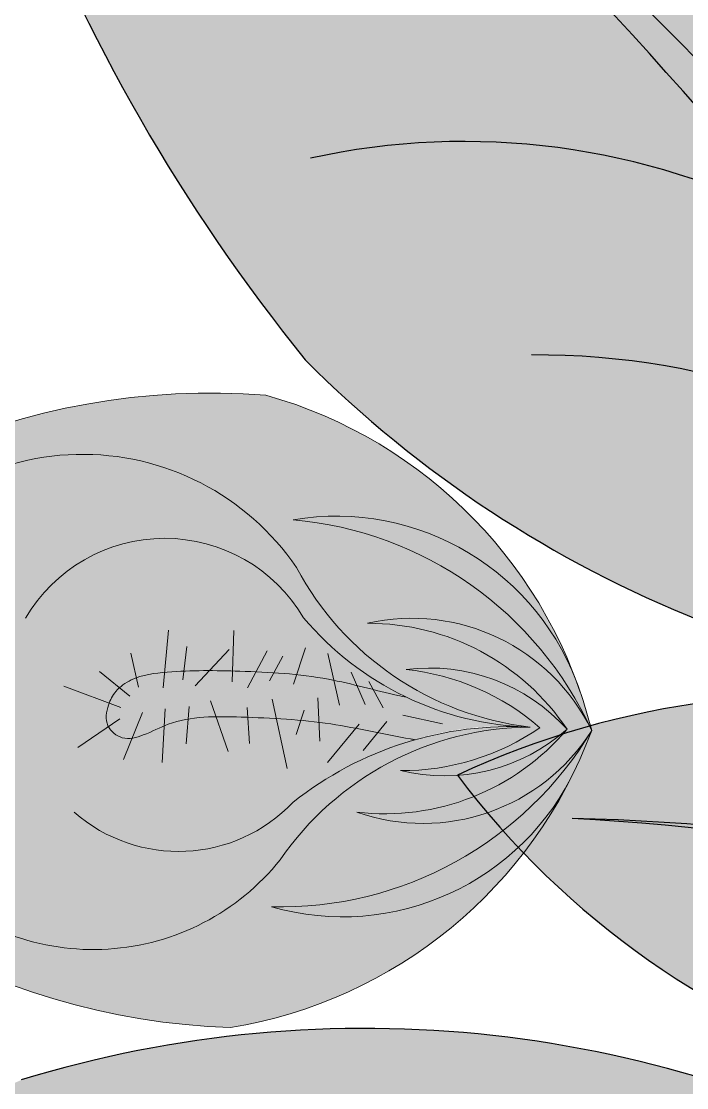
# Model space of a CAD drawing. Header units: inches. Extents: x 9636 to 21597, y -10243 to 557.
# Drawn here: x 14527.56 to 14532.11, y -8230.63 to -8223.33 of the extents above; entities that cross this region are included whole.
import ezdxf

# ---------------------------------------------------------------- set-up
doc = ezdxf.new("R2010")
doc.units = ezdxf.units.IN
doc.header["$MEASUREMENT"] = 0
doc.layers.add('MESA', color=7, linetype='Continuous')

# ---------------------------------------------------------------- blocks, each defined once
blk = doc.blocks.new('FF')
at = {"layer": 'MESA', "ltscale": 0.8}
h = blk.add_hatch(color=85, dxfattribs=at)
h.dxf.hatch_style = 1
h.set_gradient(color1=(103, 159, 96), color2=(179, 207, 175), one_color=1, tint=0.75, name='INVCURVED')
h.paths.add_polyline_path([(14529.50022394936, -8225.644023433368, 0.1995123331975758), (14535.16420292028, -8227.995443963668, 0.0967495278531692), (14527.75925537147, -8219.813738944062, -0.08665420676483183), (14535.45372855472, -8227.537668450286, 0.1924888780828612), (14533.69226376024, -8221.87270154059, 0.1586077411667837), (14526.70170205309, -8218.317799556564, 0.1586077411660197)])
h = blk.add_hatch(color=85, dxfattribs=at)
h.dxf.hatch_style = 1
h.set_gradient(color1=(103, 159, 96), color2=(52, 80, 48), one_color=1, tint=0.25)
h.paths.add_polyline_path([(14527.7592553715, -8219.813738944084, -0.09674952785286056), (14535.16420292028, -8227.995443963668, 0.007527451123012324), (14535.40475257497, -8227.991737581626, 0.01429188129494994), (14535.45372855472, -8227.537668450286, 0.08665420676455064)])
h = blk.add_hatch(color=7, dxfattribs=at)
h.dxf.hatch_style = 1
h.set_gradient(color1=(237, 238, 238), one_color=1, tint=1)
h.paths.add_polyline_path([(14524.96600165513, -8227.819669078335, 0.2569091805170801), (14528.98900543693, -8230.216652751149, 0.2403030205165218), (14531.3235252603, -8228.500948068857, -0.3583807301859824), (14529.26858040802, -8229.389236897838, 0.2702333190890776), (14531.46217274992, -8228.182715122774, -0.3489770048102109), (14529.85445790323, -8228.741801504266, 0.2509502793129825), (14531.29322182509, -8228.173273104465, -0.2453890551403372), (14530.15174630466, -8228.456831300247, 0.1532458537889449), (14531.10766973848, -8228.16290331125, 0.1518402250092038), (14530.19957073152, -8227.765286836937, 0.00137366511991412), (14530.19044963599, -8227.76429252669, -0.245389055139057), (14531.29322182509, -8228.173273104554, 0.2509502793127925), (14529.92676508013, -8227.447971699348, -0.3489770048638718), (14531.46217275005, -8228.18271512264, 0.2702333191166405), (14529.41667593002, -8226.739286940676, -0.358380731124288), (14531.35984751693, -8227.851015142047, 0.240303021013481), (14529.23103613307, -8225.885872021201, 0.2569091805174252)])
edge = h.paths.add_edge_path(flags=16)
edge.add_arc((14530.90453244188, -8230.550765652404), 2.395479541308427, 446.7173154919077, 448.2166761776727, ccw=False)
edge.add_arc((14531.10381440338, -8226.046005718108), 2.114123560077596, 266.61753816552715, 268.3164535038803, ccw=False)
edge.add_arc((14530.90453244187, -8230.550765652406), 2.395479541308427, 448.2166761773175, 465.7757488013953)
edge.add_spline(control_points=[(14530.24884420971, -8228.24475202688), (14530.23975895603, -8228.243283068805), (14530.15498543041, -8228.229261266188), (14530.07071283188, -8228.21239022666), (14529.99562777698, -8228.197169506917)], knot_values=[0.2471511740125481, 0.2471511740125481, 0.2471511740125481, 0.2471511740125481, 0.247785628570655, 0.2530743171580143, 0.2530743171580143, 0.2530743171580143, 0.2530743171580143], degree=3, periodic=0)
edge.add_spline(control_points=[(14529.99562777698, -8228.197169506917), (14529.94572366115, -8228.187053291886), (14529.89589054417, -8228.17686780631), (14529.84605836385, -8228.16723392283)], knot_values=[0.2436361292652643, 0.2436361292652643, 0.2436361292652643, 0.2436361292652643, 0.2471511740125481, 0.2471511740125481, 0.2471511740125481, 0.2471511740125481], degree=3, periodic=0)
edge.add_spline(control_points=[(14529.84605836385, -8228.16723392283), (14529.78910293309, -8228.156222925925), (14529.70538157094, -8228.141096237878), (14529.62143681522, -8228.12952966548), (14529.59456308693, -8228.126155203008)], knot_values=[0.2377304945037521, 0.2377304945037521, 0.2377304945037521, 0.2377304945037521, 0.2417479965750198, 0.2436361292652643, 0.2436361292652643, 0.2436361292652643, 0.2436361292652643], degree=3, periodic=0)
edge.add_spline(control_points=[(14529.59456308693, -8228.126155203008), (14529.55311424142, -8228.120950581897), (14529.51158177755, -8228.116515686503), (14529.46992050913, -8228.112702497809)], knot_values=[0.2348183224622999, 0.2348183224622999, 0.2348183224622999, 0.2348183224622999, 0.2377304945037521, 0.2377304945037521, 0.2377304945037521, 0.2377304945037521], degree=3, periodic=0)
edge.add_spline(control_points=[(14529.46992050913, -8228.112702497809), (14529.41430752933, -8228.107612331476), (14529.35846503055, -8228.103629994583), (14529.30228553051, -8228.100403401288)], knot_values=[0.2309309092598198, 0.2309309092598198, 0.2309309092598198, 0.2309309092598198, 0.2348183224622999, 0.2348183224622999, 0.2348183224622999, 0.2348183224622999], degree=3, periodic=0)
edge.add_spline(control_points=[(14529.30228553051, -8228.100403401288), (14529.23783102162, -8228.096701544093), (14529.17293292206, -8228.093994463006), (14529.10742891515, -8228.091750447988)], knot_values=[0.2264708961110354, 0.2264708961110354, 0.2264708961110354, 0.2264708961110354, 0.2309309092598199, 0.2309309092598199, 0.2309309092598199, 0.2309309092598199], degree=3, periodic=0)
edge.add_spline(control_points=[(14529.10742891515, -8228.091750447988), (14529.09195990291, -8228.091220515586), (14529.01917683438, -8228.088853813351), (14528.94560185418, -8228.086901973918), (14528.88818556543, -8228.087841883986)], knot_values=[0.2215260703448321, 0.2215260703448321, 0.2215260703448321, 0.2215260703448321, 0.222579318859487, 0.2264708961110354, 0.2264708961110354, 0.2264708961110354, 0.2264708961110354], degree=3, periodic=0)
edge.add_spline(control_points=[(14528.88818556543, -8228.087841883986), (14528.82388143917, -8228.088894548608), (14528.7601884306, -8228.093052912474), (14528.69847999759, -8228.103434279306)], knot_values=[0.2171676473178, 0.2171676473178, 0.2171676473178, 0.2171676473178, 0.2215260703448321, 0.2215260703448321, 0.2215260703448321, 0.2215260703448321], degree=3, periodic=0)
edge.add_spline(control_points=[(14528.69847999759, -8228.103434279306), (14528.65176904112, -8228.111292582467), (14528.59646726122, -8228.12515513585), (14528.54371707212, -8228.146259032783), (14528.5344786132, -8228.150128706555)], knot_values=[0.2131642620453263, 0.2131642620453263, 0.2131642620453263, 0.2131642620453263, 0.2164634238997696, 0.2171676473178, 0.2171676473178, 0.2171676473178, 0.2171676473178], degree=3, periodic=0)
edge.add_spline(control_points=[(14528.5344786132, -8228.150128706555), (14528.48732577555, -8228.16987941399), (14528.41824418655, -8228.205623795837), (14528.34010760706, -8228.2306491872), (14528.31410878276, -8228.23436234768)], knot_values=[0.2077773224475375, 0.2077773224475375, 0.2077773224475375, 0.2077773224475375, 0.2113716592103856, 0.2131642620453263, 0.2131642620453263, 0.2131642620453263, 0.2131642620453263], degree=3, periodic=0)
edge.add_spline(control_points=[(14528.31410878276, -8228.23436234768), (14528.29163729929, -8228.237571732205), (14528.22881162099, -8228.236906482654), (14528.17107538392, -8228.191988684284), (14528.1522778909, -8228.15601859155)], knot_values=[0.203445163018474, 0.203445163018474, 0.203445163018474, 0.203445163018474, 0.2049945578871382, 0.2077773224475375, 0.2077773224475375, 0.2077773224475375, 0.2077773224475375], degree=3, periodic=0)
edge.add_spline(control_points=[(14528.1522778909, -8228.15601859155), (14528.15113702227, -8228.153835473277), (14528.12925486851, -8228.108800449989), (14528.13755075038, -8228.048996676715), (14528.1556484916, -8227.99874117463), (14528.15728266962, -8227.994473667037)], knot_values=[0.1996944706411438, 0.1996944706411438, 0.1996944706411438, 0.1996944706411438, 0.1998633638435843, 0.2031371852270858, 0.203445163018474, 0.203445163018474, 0.203445163018474, 0.203445163018474], degree=3, periodic=0)
edge.add_spline(control_points=[(14528.15728266962, -8227.994473667037), (14528.16867427088, -8227.964725534326), (14528.18945503012, -8227.927583220275), (14528.2191354475, -8227.89721775661), (14528.22764591185, -8227.889528622558)], knot_values=[0.1967564236367511, 0.1967564236367511, 0.1967564236367511, 0.1967564236367511, 0.1989032889930779, 0.1996944706411438, 0.1996944706411438, 0.1996944706411438, 0.1996944706411438], degree=3, periodic=0)
edge.add_spline(control_points=[(14528.22764591185, -8227.889528622558), (14528.25158754739, -8227.86789755313), (14528.29081075691, -8227.843041098218), (14528.33249942794, -8227.825587958025), (14528.34455354052, -8227.821135742463)], knot_values=[0.1936429904609736, 0.1936429904609736, 0.1936429904609736, 0.1936429904609736, 0.1958687424163022, 0.1967564236367511, 0.1967564236367511, 0.1967564236367511, 0.1967564236367511], degree=3, periodic=0)
edge.add_spline(control_points=[(14528.34455354052, -8227.821135742463), (14528.40576302395, -8227.79852787209), (14528.47130742369, -8227.789428935363), (14528.53695778216, -8227.783638493853)], knot_values=[0.1891354409754396, 0.1891354409754396, 0.1891354409754396, 0.1891354409754396, 0.1936429904609736, 0.1936429904609736, 0.1936429904609736, 0.1936429904609736], degree=3, periodic=0)
edge.add_spline(control_points=[(14528.53695778216, -8227.783638493853), (14528.54292736022, -8227.783111969802), (14528.58725441503, -8227.779405941064), (14528.63145450435, -8227.776785063252), (14528.66962842016, -8227.775181355813)], knot_values=[0.1860923947748148, 0.1860923947748148, 0.1860923947748148, 0.1860923947748148, 0.186502265629451, 0.1891354409754396, 0.1891354409754396, 0.1891354409754396, 0.1891354409754396], degree=3, periodic=0)
edge.add_spline(control_points=[(14528.66962842016, -8227.775181355813), (14528.727758418, -8227.772739282273), (14528.78571955824, -8227.771837280916), (14528.84359039272, -8227.771951504757)], knot_values=[0.1820826809719926, 0.1820826809719926, 0.1820826809719926, 0.1820826809719926, 0.1860923947748149, 0.1860923947748149, 0.1860923947748149, 0.1860923947748149], degree=3, periodic=0)
edge.add_spline(control_points=[(14528.84359039272, -8227.771951504757), (14528.89687047802, -8227.772056667509), (14528.95007401673, -8227.773023221183), (14529.00326231048, -8227.774442357251)], knot_values=[0.1783910477803653, 0.1783910477803653, 0.1783910477803653, 0.1783910477803653, 0.1820826809719925, 0.1820826809719925, 0.1820826809719925, 0.1820826809719925], degree=3, periodic=0)
edge.add_spline(control_points=[(14529.00326231048, -8227.774442357251), (14529.01935637094, -8227.77487176869), (14529.07282280762, -8227.776436123133), (14529.1262925836, -8227.778332866383), (14529.1636674032, -8227.779958859946)], knot_values=[0.1746797876871894, 0.1746797876871894, 0.1746797876871894, 0.1746797876871894, 0.175796826109966, 0.1783910477803653, 0.1783910477803653, 0.1783910477803653, 0.1783910477803653], degree=3, periodic=0)
edge.add_spline(control_points=[(14529.1636674032, -8227.779958859946), (14529.2042292168, -8227.781723503856), (14529.24478951497, -8227.783841661454), (14529.28534456744, -8227.786489388463)], knot_values=[0.171864353741853, 0.171864353741853, 0.171864353741853, 0.171864353741853, 0.1746797876871893, 0.1746797876871893, 0.1746797876871893, 0.1746797876871893], degree=3, periodic=0)
edge.add_spline(control_points=[(14529.28534456744, -8227.786489388463), (14529.33726643833, -8227.789879223552), (14529.38917971087, -8227.794137086416), (14529.44107655693, -8227.799632436045)], knot_values=[0.1682598066156458, 0.1682598066156458, 0.1682598066156458, 0.1682598066156458, 0.171864353741853, 0.171864353741853, 0.171864353741853, 0.171864353741853], degree=3, periodic=0)
edge.add_spline(control_points=[(14529.44107655693, -8227.799632436045), (14529.51372456059, -8227.807325122792), (14529.59889161866, -8227.81919155837), (14529.68398485995, -8227.835787797332), (14529.69651927483, -8227.838321853907)], knot_values=[0.1623418216133556, 0.1623418216133556, 0.1623418216133556, 0.1623418216133556, 0.1673876610569998, 0.1682598066156458, 0.1682598066156458, 0.1682598066156458, 0.1682598066156458], degree=3, periodic=0)
edge.add_spline(control_points=[(14529.69651927483, -8227.838321853907), (14529.74952629888, -8227.849038173646), (14529.80242691113, -8227.861332464354), (14529.8548923524, -8227.874108904129)], knot_values=[0.1586535887747186, 0.1586535887747186, 0.1586535887747186, 0.1586535887747186, 0.1623418216133555, 0.1623418216133555, 0.1623418216133555, 0.1623418216133555], degree=3, periodic=0)
edge.add_spline(control_points=[(14529.8548923524, -8227.874108904129), (14529.89216894966, -8227.883186540541), (14529.92922586931, -8227.892507569455), (14529.96594519699, -8227.901678958093)], knot_values=[0.1560331062850654, 0.1560331062850654, 0.1560331062850654, 0.1560331062850654, 0.1586535887747186, 0.1586535887747186, 0.1586535887747186, 0.1586535887747186], degree=3, periodic=0)
edge.add_spline(control_points=[(14529.96594519699, -8227.901678958093), (14530.02295711558, -8227.915918828357), (14530.09965651225, -8227.93486113057), (14530.1740179023, -8227.950391290897), (14530.19388255155, -8227.95428831075)], knot_values=[0.1504801710943955, 0.1504801710943955, 0.1504801710943955, 0.1504801710943955, 0.1545488385723417, 0.1560331062850654, 0.1560331062850654, 0.1560331062850654, 0.1560331062850654], degree=3, periodic=0)
edge.add_arc((14531.1038144034, -8226.04600571811), 2.114123560077597, 244.5066597387011, 266.6175381651262)
at = {"layer": 'MESA', "lineweight": 5, "ltscale": 0.8}
h = blk.add_hatch(color=83, dxfattribs=at)
h.dxf.hatch_style = 1
h.set_gradient(color1=(117, 211, 105), one_color=1, tint=1)
h.paths.add_polyline_path([(14529.26858040802, -8229.389236897838, 0.3583807301414101), (14531.32352526017, -8228.500948069104, 0.02724021252780064), (14531.46217275007, -8228.182715122517, -0.27023331912118)])
h.paths.add_polyline_path([(14531.29322182506, -8228.17327310451, -0.2509502793036039), (14529.85445790323, -8228.741801504266, 0.3489770048638718), (14531.46217275006, -8228.182715122553, 0.3489770048564635), (14529.92676508013, -8227.447971699346, -0.2509502793046178)])
h.paths.add_polyline_path([(14530.15174630466, -8228.456831300247, 0.2453890551401661), (14531.29322182509, -8228.173273104467, 0.2453890551330679), (14530.19044963599, -8227.76429252669, -0.1532458537798691), (14531.10766973843, -8228.162903311279, -0.1532458537804744)], flags=17)
h.paths.add_polyline_path([(14531.46217275005, -8228.182715122643, 0.02724021243329556), (14531.35984751516, -8227.851015137385, 0.3583807303279284), (14529.41667593002, -8226.739286940676, -0.2702333191168038)])
h = blk.add_hatch(color=95, dxfattribs=at)
h.dxf.hatch_style = 1
h.set_gradient(color1=(68, 182, 53), color2=(121, 213, 109), one_color=1, tint=0.6299999952316284, name='CYLINDER')
edge = h.paths.add_edge_path()
edge.add_spline(control_points=[(14528.34455354052, -8227.821135742463), (14528.33249942794, -8227.825587958025), (14528.29081075691, -8227.843041098218), (14528.25158754739, -8227.86789755313), (14528.22764591185, -8227.889528622558)], knot_values=[0.1936429904609736, 0.1936429904609736, 0.1936429904609736, 0.1936429904609736, 0.1945306716814224, 0.1967564236367511, 0.1967564236367511, 0.1967564236367511, 0.1967564236367511], degree=3, periodic=0)
edge.add_spline(control_points=[(14528.22764591185, -8227.889528622558), (14528.2191354475, -8227.89721775661), (14528.18945503012, -8227.927583220275), (14528.16867427088, -8227.964725534326), (14528.15728266962, -8227.994473667037)], knot_values=[0.1967564236367511, 0.1967564236367511, 0.1967564236367511, 0.1967564236367511, 0.197547605284817, 0.1996944706411439, 0.1996944706411439, 0.1996944706411439, 0.1996944706411439], degree=3, periodic=0)
edge.add_spline(control_points=[(14528.15728266962, -8227.994473667037), (14528.1556484916, -8227.99874117463), (14528.13755075038, -8228.048996676715), (14528.12925486851, -8228.108800449989), (14528.15113702227, -8228.153835473277), (14528.1522778909, -8228.15601859155)], knot_values=[0.1996944706411439, 0.1996944706411439, 0.1996944706411439, 0.1996944706411439, 0.2000024484325321, 0.2032762698160336, 0.2034451630184741, 0.2034451630184741, 0.2034451630184741, 0.2034451630184741], degree=3, periodic=0)
edge.add_spline(control_points=[(14528.1522778909, -8228.15601859155), (14528.17107538392, -8228.191988684284), (14528.22881162099, -8228.236906482654), (14528.29163729929, -8228.237571732205), (14528.31410878276, -8228.23436234768)], knot_values=[0.2034451630184741, 0.2034451630184741, 0.2034451630184741, 0.2034451630184741, 0.2062279275788734, 0.2077773224475375, 0.2077773224475375, 0.2077773224475375, 0.2077773224475375], degree=3, periodic=0)
edge.add_spline(control_points=[(14528.31410878276, -8228.23436234768), (14528.34010760706, -8228.2306491872), (14528.41824418655, -8228.205623795837), (14528.48732577555, -8228.16987941399), (14528.5344786132, -8228.150128706555)], knot_values=[0.2077773224475375, 0.2077773224475375, 0.2077773224475375, 0.2077773224475375, 0.2095699252824783, 0.2131642620453263, 0.2131642620453263, 0.2131642620453263, 0.2131642620453263], degree=3, periodic=0)
edge.add_spline(control_points=[(14528.5344786132, -8228.150128706555), (14528.54371707212, -8228.146259032783), (14528.59646726122, -8228.12515513585), (14528.65176904112, -8228.111292582467), (14528.69847999759, -8228.103434279306)], knot_values=[0.2131642620453263, 0.2131642620453263, 0.2131642620453263, 0.2131642620453263, 0.2138684854633567, 0.2171676473178, 0.2171676473178, 0.2171676473178, 0.2171676473178], degree=3, periodic=0)
edge.add_spline(control_points=[(14528.69847999759, -8228.103434279306), (14528.7601884306, -8228.093052912474), (14528.82388143917, -8228.088894548608), (14528.88818556543, -8228.087841883986)], knot_values=[0.2171676473178, 0.2171676473178, 0.2171676473178, 0.2171676473178, 0.2215260703448321, 0.2215260703448321, 0.2215260703448321, 0.2215260703448321], degree=3, periodic=0)
edge.add_spline(control_points=[(14528.88818556543, -8228.087841883986), (14528.94560185418, -8228.086901973918), (14529.01917683438, -8228.088853813351), (14529.09195990291, -8228.091220515586), (14529.10742891515, -8228.091750447988)], knot_values=[0.2215260703448321, 0.2215260703448321, 0.2215260703448321, 0.2215260703448321, 0.2254176475963806, 0.2264708961110354, 0.2264708961110354, 0.2264708961110354, 0.2264708961110354], degree=3, periodic=0)
edge.add_spline(control_points=[(14529.10742891515, -8228.091750447988), (14529.17293292206, -8228.093994463006), (14529.23783102162, -8228.096701544093), (14529.30228553051, -8228.100403401288)], knot_values=[0.2264708961110354, 0.2264708961110354, 0.2264708961110354, 0.2264708961110354, 0.2309309092598199, 0.2309309092598199, 0.2309309092598199, 0.2309309092598199], degree=3, periodic=0)
edge.add_spline(control_points=[(14529.30228553051, -8228.100403401288), (14529.35846503055, -8228.103629994583), (14529.41430752933, -8228.107612331476), (14529.46992050913, -8228.112702497809)], knot_values=[0.2309309092598199, 0.2309309092598199, 0.2309309092598199, 0.2309309092598199, 0.2348183224622999, 0.2348183224622999, 0.2348183224622999, 0.2348183224622999], degree=3, periodic=0)
edge.add_spline(control_points=[(14529.46992050913, -8228.112702497809), (14529.51158177755, -8228.116515686503), (14529.55311424142, -8228.120950581897), (14529.59456308693, -8228.126155203008)], knot_values=[0.2348183224622999, 0.2348183224622999, 0.2348183224622999, 0.2348183224622999, 0.2377304945037521, 0.2377304945037521, 0.2377304945037521, 0.2377304945037521], degree=3, periodic=0)
edge.add_spline(control_points=[(14529.59456308693, -8228.126155203008), (14529.62143681522, -8228.12952966548), (14529.70538157094, -8228.141096237878), (14529.78910293309, -8228.156222925925), (14529.84605836385, -8228.16723392283)], knot_values=[0.2377304945037521, 0.2377304945037521, 0.2377304945037521, 0.2377304945037521, 0.2396186271939966, 0.2436361292652643, 0.2436361292652643, 0.2436361292652643, 0.2436361292652643], degree=3, periodic=0)
edge.add_spline(control_points=[(14529.84605836385, -8228.16723392283), (14529.89589054417, -8228.17686780631), (14529.94572366115, -8228.187053291886), (14529.99562777698, -8228.197169506917)], knot_values=[0.2436361292652643, 0.2436361292652643, 0.2436361292652643, 0.2436361292652643, 0.2471511740125481, 0.2471511740125481, 0.2471511740125481, 0.2471511740125481], degree=3, periodic=0)
edge.add_spline(control_points=[(14529.99562777698, -8228.197169506917), (14530.07071283188, -8228.21239022666), (14530.15498543041, -8228.229261266188), (14530.23975895603, -8228.243283068805), (14530.24884420971, -8228.24475202688)], knot_values=[0.2471511740125481, 0.2471511740125481, 0.2471511740125481, 0.2471511740125481, 0.2524398625999075, 0.2530743171580144, 0.2530743171580144, 0.2530743171580144, 0.2530743171580144], degree=3, periodic=0)
edge.add_arc((14530.86796456015, -8230.266189243066), 2.114123560077596, 448.3164534970617, 467.0286378351225, ccw=False)
edge.add_arc((14531.1038144034, -8226.04600571811), 2.114123560077597, 244.5066597384031, 265.28611927381013, ccw=False)
edge.add_spline(control_points=[(14530.19388255155, -8227.95428831075), (14530.1740179023, -8227.950391290897), (14530.09965651225, -8227.93486113057), (14530.02295711558, -8227.915918828357), (14529.96594519699, -8227.901678958093)], knot_values=[0.1504801710943955, 0.1504801710943955, 0.1504801710943955, 0.1504801710943955, 0.1519644388071193, 0.1560331062850654, 0.1560331062850654, 0.1560331062850654, 0.1560331062850654], degree=3, periodic=0)
edge.add_spline(control_points=[(14529.96594519699, -8227.901678958093), (14529.92922586931, -8227.892507569455), (14529.89216894966, -8227.883186540541), (14529.8548923524, -8227.874108904129)], knot_values=[0.1560331062850654, 0.1560331062850654, 0.1560331062850654, 0.1560331062850654, 0.1586535887747186, 0.1586535887747186, 0.1586535887747186, 0.1586535887747186], degree=3, periodic=0)
edge.add_spline(control_points=[(14529.8548923524, -8227.874108904129), (14529.80242691113, -8227.861332464354), (14529.74952629888, -8227.849038173646), (14529.69651927483, -8227.838321853907)], knot_values=[0.1586535887747186, 0.1586535887747186, 0.1586535887747186, 0.1586535887747186, 0.1623418216133556, 0.1623418216133556, 0.1623418216133556, 0.1623418216133556], degree=3, periodic=0)
edge.add_spline(control_points=[(14529.69651927483, -8227.838321853907), (14529.68398485995, -8227.835787797332), (14529.59889161866, -8227.81919155837), (14529.51372456059, -8227.807325122792), (14529.44107655693, -8227.799632436045)], knot_values=[0.1623418216133556, 0.1623418216133556, 0.1623418216133556, 0.1623418216133556, 0.1632139671720015, 0.1682598066156458, 0.1682598066156458, 0.1682598066156458, 0.1682598066156458], degree=3, periodic=0)
edge.add_spline(control_points=[(14529.44107655693, -8227.799632436045), (14529.38917971087, -8227.794137086416), (14529.33726643833, -8227.789879223552), (14529.28534456744, -8227.786489388463)], knot_values=[0.1682598066156458, 0.1682598066156458, 0.1682598066156458, 0.1682598066156458, 0.171864353741853, 0.171864353741853, 0.171864353741853, 0.171864353741853], degree=3, periodic=0)
edge.add_spline(control_points=[(14529.28534456744, -8227.786489388463), (14529.24478951497, -8227.783841661454), (14529.2042292168, -8227.781723503856), (14529.1636674032, -8227.779958859946)], knot_values=[0.171864353741853, 0.171864353741853, 0.171864353741853, 0.171864353741853, 0.1746797876871894, 0.1746797876871894, 0.1746797876871894, 0.1746797876871894], degree=3, periodic=0)
edge.add_spline(control_points=[(14529.1636674032, -8227.779958859946), (14529.1262925836, -8227.778332866383), (14529.07282280762, -8227.776436123133), (14529.01935637094, -8227.77487176869), (14529.00326231048, -8227.774442357251)], knot_values=[0.1746797876871894, 0.1746797876871894, 0.1746797876871894, 0.1746797876871894, 0.1772740093575887, 0.1783910477803653, 0.1783910477803653, 0.1783910477803653, 0.1783910477803653], degree=3, periodic=0)
edge.add_spline(control_points=[(14529.00326231048, -8227.774442357251), (14528.95007401673, -8227.773023221183), (14528.89687047802, -8227.772056667509), (14528.84359039272, -8227.771951504757)], knot_values=[0.1783910477803653, 0.1783910477803653, 0.1783910477803653, 0.1783910477803653, 0.1820826809719925, 0.1820826809719925, 0.1820826809719925, 0.1820826809719925], degree=3, periodic=0)
edge.add_spline(control_points=[(14528.84359039272, -8227.771951504757), (14528.78571955824, -8227.771837280916), (14528.727758418, -8227.772739282273), (14528.66962842016, -8227.775181355813)], knot_values=[0.1820826809719925, 0.1820826809719925, 0.1820826809719925, 0.1820826809719925, 0.1860923947748148, 0.1860923947748148, 0.1860923947748148, 0.1860923947748148], degree=3, periodic=0)
edge.add_spline(control_points=[(14528.66962842016, -8227.775181355813), (14528.63145450435, -8227.776785063252), (14528.58725441503, -8227.779405941064), (14528.54292736022, -8227.783111969802), (14528.53695778216, -8227.783638493853)], knot_values=[0.1860923947748148, 0.1860923947748148, 0.1860923947748148, 0.1860923947748148, 0.1887255701208035, 0.1891354409754396, 0.1891354409754396, 0.1891354409754396, 0.1891354409754396], degree=3, periodic=0)
edge.add_spline(control_points=[(14528.53695778216, -8227.783638493853), (14528.47130742369, -8227.789428935363), (14528.40576302395, -8227.79852787209), (14528.34455354052, -8227.821135742463)], knot_values=[0.1891354409754396, 0.1891354409754396, 0.1891354409754396, 0.1891354409754396, 0.1936429904609736, 0.1936429904609736, 0.1936429904609736, 0.1936429904609736], degree=3, periodic=0)
at = {"layer": 'MESA', "ltscale": 0.8}
h = blk.add_hatch(color=85, dxfattribs=at)
h.dxf.hatch_style = 1
h.set_gradient(color1=(103, 159, 96), color2=(179, 207, 175), one_color=1, tint=0.75, name='INVCURVED')
h.paths.add_polyline_path([(14533.48924359656, -8230.55350514049, 0.1995123331975758), (14536.2464106257, -8229.991042839487, 0.0967495278531692), (14531.32867751106, -8228.785235947933, -0.08665420676483183), (14536.23875885678, -8229.742627672786, 0.1924888780828612), (14534.11290415227, -8228.042458216662, 0.1586077411667837), (14530.54215711152, -8228.488575123883, 0.1586077411660197)])
h = blk.add_hatch(color=85, dxfattribs=at)
h.dxf.hatch_style = 1
h.set_gradient(color1=(103, 159, 96), color2=(52, 80, 48), one_color=1, tint=0.25)
h.paths.add_polyline_path([(14531.32867751108, -8228.785235947933, -0.09674952785286056), (14536.2464106257, -8229.991042839489, 0.007527451123012324), (14536.33688078191, -8229.927791790855, 0.01429188129494994), (14536.23875885678, -8229.742627672786, 0.08665420676455064)])
h = blk.add_hatch(color=85, dxfattribs=at)
h.dxf.hatch_style = 1
h.set_gradient(color1=(103, 159, 96), color2=(179, 207, 175), one_color=1, tint=0.75, name='INVCURVED')
h.paths.add_polyline_path([(14529.48520063179, -8235.873944096138, 0.1995123331975758), (14533.78449408342, -8231.50062589252, 0.0967495278531692), (14523.42692984465, -8235.307778144284, -0.08665420676483183), (14533.46824166612, -8231.060889696377, 0.1924888780828612), (14527.55562204259, -8230.575567640746, 0.1586077411667837), (14521.64400943379, -8235.729024486489, 0.1586077411660197)])
at = {"layer": 'MESA', "lineweight": 9, "ltscale": 0.8}
for p, q in [((14528.52690208305, -8227.8888252661), (14528.56453962454, -8227.495121013142)), ((14529.00085803011, -8227.848908302238), (14529.01223628764, -8227.496498197475)), ((14528.66272763138, -8227.83600650211), (14528.68881153966, -8227.606096909465)), ((14528.74658660455, -8227.875062465395), (14528.979327889, -8227.627668235758)), ((14529.10540656981, -8227.88990602767), (14529.239423995, -8227.63699450084)), ((14529.41949222502, -8227.86579412785), (14529.5012542885, -8227.615171756612)), ((14528.35905513455, -8227.885180589989), (14528.30624446136, -8227.651947505019)), ((14529.2547955699, -8227.842332266468), (14529.3473948332, -8227.673062903119)), ((14529.7346795477, -8228.008399852286), (14529.65539551002, -8227.655035748849)), ((14528.29921117966, -8227.947903509146), (14528.09040284421, -8227.777581182767)), ((14529.9108916518, -8228.003604731195), (14529.81517846274, -8227.782272344706)), ((14530.03428034051, -8228.027114554337), (14529.9362597231, -8227.847188473024)), ((14528.23785828292, -8228.024614437585), (14527.84727674068, -8227.878510322906)), ((14528.85019071668, -8227.979803492513), (14528.97162711675, -8228.325108020737)), ((14529.27310302407, -8227.966983003165), (14529.37689264116, -8228.441501943405)), ((14529.58631818712, -8227.958447270674), (14529.60095235537, -8228.256118092124)), ((14528.38595541294, -8228.058475402542), (14528.25457646604, -8228.380102759651)), ((14528.54095501988, -8228.034242996015), (14528.52038750122, -8228.40226827086)), ((14528.70554631457, -8228.016886224148), (14528.68459291955, -8228.27352282733)), ((14529.10325539703, -8228.024925457417), (14529.11861373597, -8228.270838095794)), ((14529.49302425879, -8228.042554615762), (14529.43795134527, -8228.209767656776)), ((14530.16872325125, -8228.076163310567), (14530.43967850884, -8228.136994743229)), ((14528.23101275593, -8228.102744992015), (14527.94222739916, -8228.298142995609)), ((14529.87009919934, -8228.138391350725), (14529.65177734251, -8228.400319181694)), ((14530.05820034233, -8228.11982891999), (14529.89745066351, -8228.31851782523))]:
    blk.add_line(p, q, dxfattribs=at)
at = {"layer": 'MESA', "ltscale": 0.8}
for centre, radius, start, end in [((14539.35817259892, -8217.680804362033), 12.6724902665297, 182.8812429376564, 218.9311656125207), ((14510.51816335867, -8242.85980992822), 28.78153299601394, 31.09475735859386, 53.19931744132401), ((14509.49005013071, -8245.707801277984), 31.69016131675633, 34.98544073689261, 54.79563633501697), ((14530.58919785423, -8229.045231824488), 4.897047736877401, 62.53919498573456, 102.4296850456539), ((14535.16138920253, -8220.004962862396), 7.990481596672286, 224.8879222948006, 271.7453079109562), ((14531.09114736034, -8230.759685563178), 5.149423105894036, 49.61691954098136, 90.45778712553658), ((14533.01301767325, -8233.752196921085), 5.814711200008178, 79.0964769340696, 115.1463996089357), ((14535.18859684101, -8224.992654046451), 5.814711200008178, 216.9573288218645, 253.0072514967306), ((14530.7009140934, -8241.976575027044), 13.20626796671093, 65.17084324280451, 87.27540332553305), ((14531.04235468799, -8243.323294779337), 14.54087808023783, 69.06152662110516, 88.87172221922819), ((14529.90496182715, -8238.212870746127), 7.990481596672286, 60.24123382136556, 107.0986194375241)]:
    blk.add_arc(centre, radius, start, end, dxfattribs=at)
at = {"layer": 'MESA', "lineweight": 9, "ltscale": 0.8}
for centre, radius, start, end in [((14528.85610687491, -8230.729171803208), 4.857790107342153, 85.57345035448574, 143.2063068381701), ((14528.36905648598, -8228.955269215794), 3.188135513144543, 14.02360358413658, 74.31365044297006), ((14527.97496780009, -8228.063046361278), 1.772325209199227, 34.23608612917418, 148.5334942580829), ((14528.53717500593, -8227.969597555999), 1.103712575320956, 30.47830427753619, 149.6427497478193), ((14531.28703436392, -8226.080210983495), 2.093430711312545, 208.0902913052651, 263.2699856590245), ((14531.1038144034, -8226.04600571811), 2.11412356007805, 220.1715561836873, 268.3164534898424), ((14529.15607222158, -8225.361736334107), 4.857790107342153, 210.3962659325676, 268.0291224162519), ((14528.47439886334, -8227.07032344153), 3.188135513144543, 279.2889223277672, 339.5789691866025), ((14531.053854894, -8230.252612133872), 2.093430711312184, 90.33258711171935, 145.5122814655314), ((14530.90453244186, -8230.550765652408), 2.395479541311127, 86.71731550346827, 128.3626125091714), ((14528.6316658285, -8227.926091514852), 1.0840250083682, 228.7724693802751, 316.4862719268063), ((14528.04847123172, -8228.043143304), 1.639171412224121, 225.7458781891896, 321.3346322494192)]:
    blk.add_arc(centre, radius, start, end, dxfattribs=at)
at = {"layer": 'MESA', "color": 62, "lineweight": 5, "ltscale": 0.8}
for centre, radius, start, end in [((14529.71234546885, -8228.47657403619), 1.762267553023909, 18.43628023135568, 99.65864617890153), ((14529.20158630027, -8229.215153961242), 2.485192357214421, 24.54678830208912, 85.03492536751256), ((14530.23221587027, -8228.781322619461), 1.367890661334734, 25.95171549148753, 102.9029667749977), ((14529.93294221081, -8229.086176577624), 1.638216524196814, 33.86613756332156, 90.21604247733147), ((14530.35026010615, -8229.024624417585), 1.270423496943097, 42.07724579727773, 97.22655679040105), ((14530.01405116488, -8229.424779112334), 1.669829967903257, 49.08580141410471, 83.93604072359967), ((14529.33070192885, -8226.904821077365), 2.485192357214421, 268.5676474032254, 329.0557844686482), ((14530.04313241438, -8227.114486135632), 1.638216524196814, 263.3865302934056, 319.7364352074176), ((14530.30657433235, -8227.450788105463), 1.367890661334734, 250.6996059957397, 327.6508572792513), ((14530.16146485011, -8226.787029613944), 1.669829967903257, 269.6665320471369, 304.5167713566337), ((14530.45099323237, -8227.22215436362), 1.270423496943097, 256.3760159803352, 311.5253269734591), ((14529.7559848035, -8227.69571279594), 1.762267553023909, 253.9439265918361, 335.1662925393841)]:
    blk.add_arc(centre, radius, start, end, dxfattribs=at)
blk.add_open_spline([(14530.19388255155, -8227.95428831075), (14530.1740179023, -8227.950391290897), (14530.00349497263, -8227.914778072327), (14529.61881904916, -8227.802087439906), (14529.08908287913, -8227.773127840388), (14528.63799582226, -8227.767737699709), (14528.34117728999, -8227.805246075326), (14528.20137979081, -8227.902090499647), (14528.14229924468, -8228.014765490547), (14528.12309987531, -8228.153170876592), (14528.25017086036, -8228.256180949167), (14528.40892999827, -8228.213036133975), (14528.65080030086, -8228.080713379695), (14529.10535284657, -8228.0886702195), (14529.6566618902, -8228.115735685797), (14530.04717771161, -8228.211429536967), (14530.23975895603, -8228.243283068805), (14530.24884420971, -8228.24475202688)], degree=3, knots=[0.1504801710943955, 0.1504801710943955, 0.1504801710943955, 0.1504801710943955, 0.1519644388071193, 0.1632139671720015, 0.1772740093575887, 0.1887255701208035, 0.1945306716814224, 0.197547605284817, 0.2000024484325321, 0.2032762698160336, 0.2062279275788734, 0.2095699252824783, 0.2138684854633567, 0.2254176475963806, 0.2396186271939966, 0.2524398625999075, 0.2530743171580144, 0.2530743171580144, 0.2530743171580144, 0.2530743171580144], dxfattribs=at)

msp = doc.modelspace()

# ---------------------------------------------------------------- block references
at = {"color": 18, "true_color": 0x000000}
msp.add_blockref('FF', (0, 0), dxfattribs=at)

doc.saveas('drawing.dxf')
